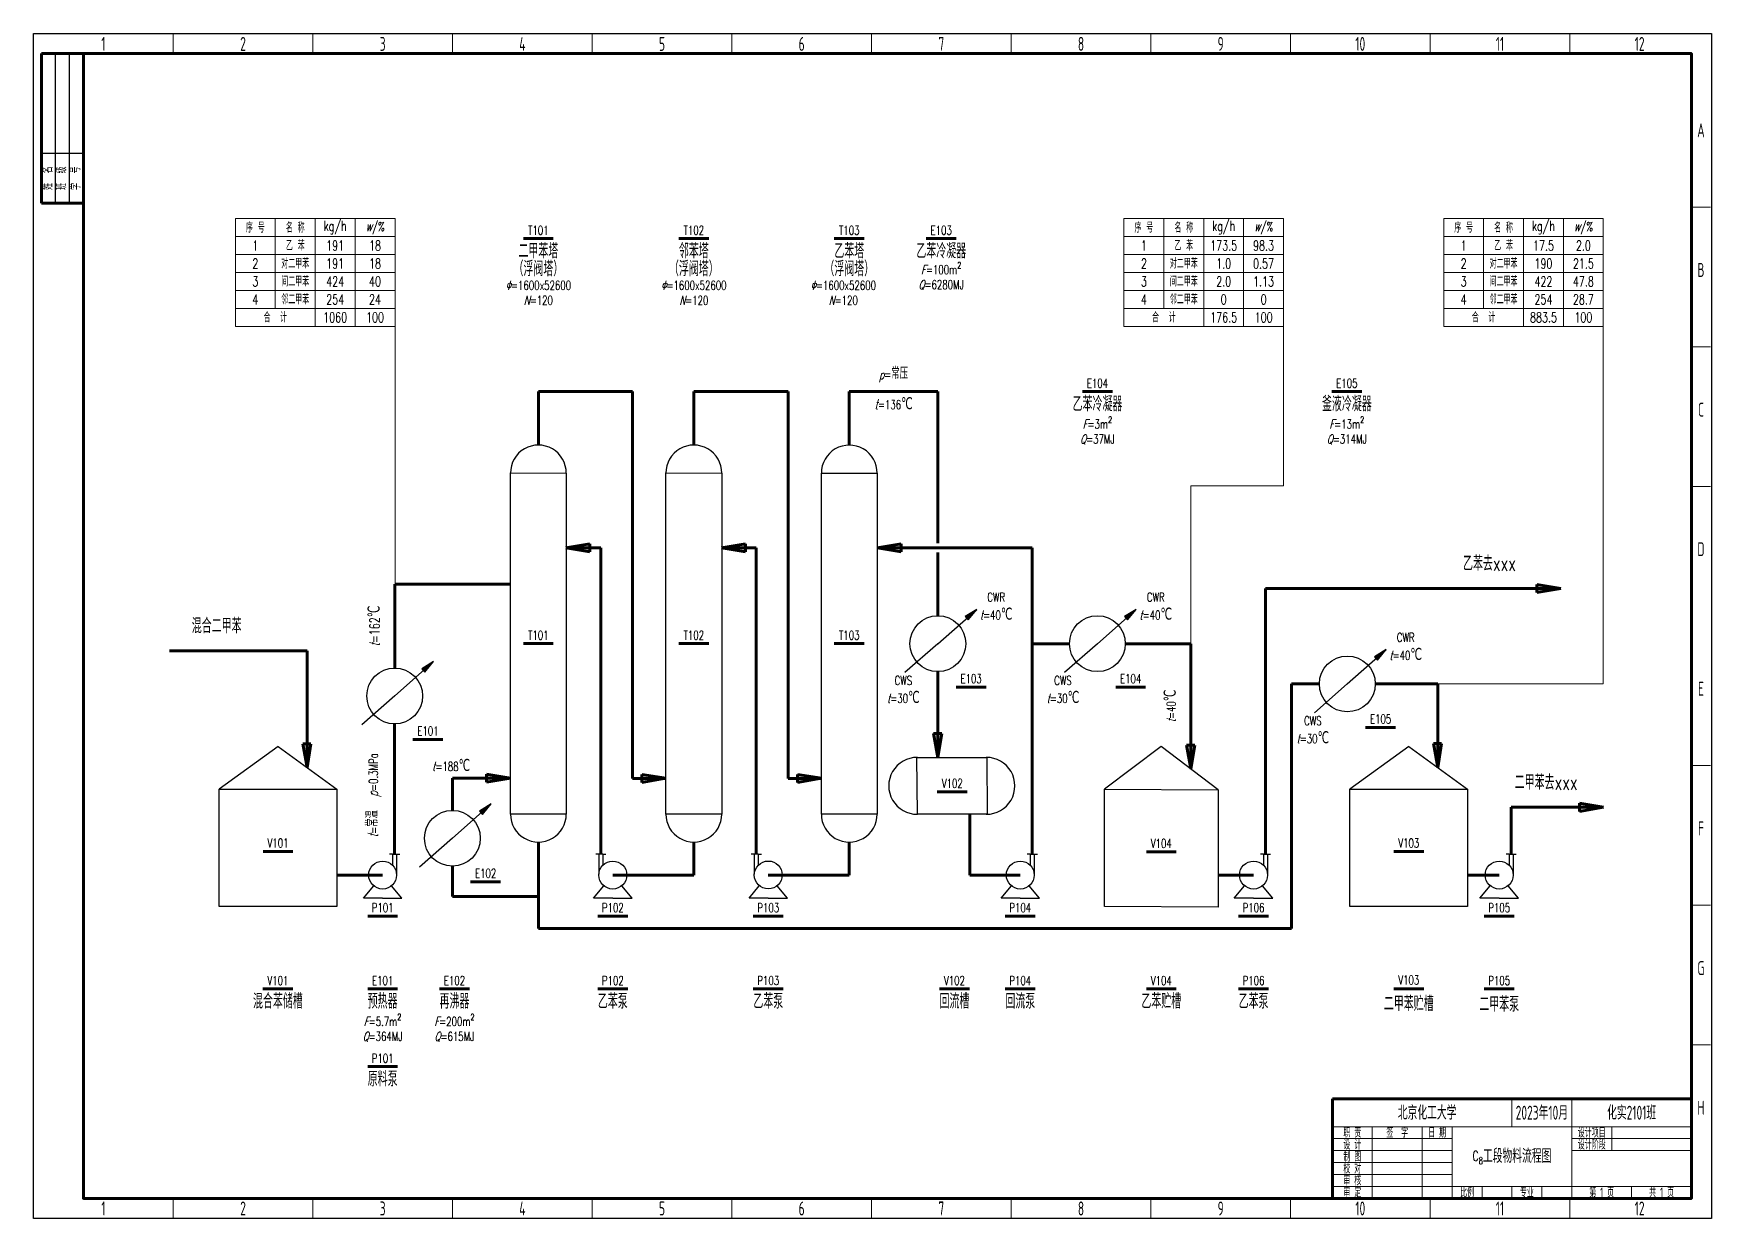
# Model space of a CAD drawing. Header units: millimetres. Extents: x 1413 to 5357, y 1751 to 3278.
# Drawn here: x 1413 to 2254, y 1793 to 2387 of the extents above; entities that cross this region are included whole.
import ezdxf

# ---------------------------------------------------------------- set-up
doc = ezdxf.new("R2010")
doc.units = ezdxf.units.MM
for name, color, linetype, lineweight in [('2-设备', 5, 'Continuous', 25), ('3-主物料线-粗实线', 3, 'Continuous', 60), ('4-位号线-粗实线', 7, 'Continuous', 60), ('5-图框表格', 7, 'Continuous', 15), ('6-文本', 7, 'Continuous', 15)]:
    doc.layers.add(name, color=color, linetype=linetype, lineweight=lineweight)
doc.styles.add('国标汉字', font='gbenor.shx', dxfattribs={"width": 0.7, "height": 5, "bigfont": 'gbcbig.shx'})
doc.styles.add('腈打烯算3号字', font='romans.shx', dxfattribs={"width": 0.7, "height": 3, "bigfont": 'gbcbig.shx'})
doc.styles.add('腈打烯算5号字', font='romans.shx', dxfattribs={"width": 0.7, "height": 5, "bigfont": 'gbcbig.shx'})
doc.styles.add('腈打烯算7号字', font='romans.shx', dxfattribs={"width": 0.7, "height": 7, "bigfont": 'gbcbig.shx'})

msp = doc.modelspace()

# ---------------------------------------------------------------- hatches: boundary and pattern name
at = {"layer": '2-设备'}
h = msp.add_hatch(color=0, dxfattribs=at)
h.dxf.hatch_style = 1
h.paths.add_polyline_path([(1885.35, 2097.86), (1879.48, 2094.27), (1881, 2092.55)])
h = msp.add_hatch(color=0, dxfattribs=at)
h.dxf.hatch_style = 1
h.paths.add_polyline_path([(1965.33, 2097.86), (1959.45, 2094.27), (1960.97, 2092.55)])
h = msp.add_hatch(color=0, dxfattribs=at)
h.dxf.hatch_style = 1
h.paths.add_polyline_path([(2090.59, 2077.67), (2084.72, 2074.08), (2086.24, 2072.36)])
h = msp.add_hatch(color=0, dxfattribs=at)
h.dxf.hatch_style = 1
h.paths.add_polyline_path([(1613.12, 2071.64), (1607.24, 2068.05), (1608.76, 2066.33)])
h = msp.add_hatch(color=0, dxfattribs=at)
h.dxf.hatch_style = 1
h.paths.add_polyline_path([(1642.02, 2000.31), (1636.15, 1996.72), (1637.67, 1995)])
at = {"layer": '3-主物料线-粗实线', "lineweight": 60}
h = msp.add_hatch(color=0, dxfattribs=at)
h.dxf.hatch_style = 1
h.paths.add_polyline_path([(1679.46, 2128.73), (1691.45, 2126.62), (1691.45, 2130.68)])
h = msp.add_hatch(color=0, dxfattribs=at)
h.dxf.hatch_style = 1
h.paths.add_polyline_path([(1757.49, 2128.76), (1769.48, 2126.64), (1769.48, 2130.7)])
h = msp.add_hatch(color=0, dxfattribs=at)
h.dxf.hatch_style = 1
h.paths.add_polyline_path([(1835.41, 2128.73), (1847.4, 2126.62), (1847.4, 2130.68)])
h = msp.add_hatch(color=0, dxfattribs=at)
h.dxf.hatch_style = 1
h.paths.add_polyline_path([(2166.07, 2110.29), (2166.07, 2106.23), (2178.06, 2108.34)])
h = msp.add_hatch(color=0, dxfattribs=at)
h.dxf.hatch_style = 1
h.paths.add_polyline_path([(1867.8, 2035.61), (1863.74, 2035.61), (1865.85, 2023.62)])
h = msp.add_hatch(color=0, dxfattribs=at)
h.dxf.hatch_style = 1
h.paths.add_polyline_path([(1551.64, 2030.52), (1547.58, 2030.52), (1549.69, 2018.53)])
h = msp.add_hatch(color=0, dxfattribs=at)
h.dxf.hatch_style = 1
h.paths.add_polyline_path([(1994.59, 2029.83), (1990.53, 2029.83), (1992.64, 2017.84)])
h = msp.add_hatch(color=0, dxfattribs=at)
h.dxf.hatch_style = 1
h.paths.add_polyline_path([(2118.37, 2030.54), (2114.31, 2030.54), (2116.43, 2018.55)])
h = msp.add_hatch(color=0, dxfattribs=at)
h.dxf.hatch_style = 1
h.paths.add_polyline_path([(1639.63, 2015.25), (1639.63, 2011.19), (1651.62, 2013.3)])
h = msp.add_hatch(color=0, dxfattribs=at)
h.dxf.hatch_style = 1
h.paths.add_polyline_path([(1717.55, 2015.11), (1717.55, 2011.05), (1729.54, 2013.17)])
h = msp.add_hatch(color=0, dxfattribs=at)
h.dxf.hatch_style = 1
h.paths.add_polyline_path([(1795.47, 2015.11), (1795.47, 2011.05), (1807.46, 2013.17)])
h = msp.add_hatch(color=0, dxfattribs=at)
h.dxf.hatch_style = 1
h.paths.add_polyline_path([(2187.43, 2000.63), (2187.43, 1996.57), (2199.42, 1998.68)])

# ---------------------------------------------------------------- linework, layer by layer
at = {"color": 7, "lineweight": 18}
for p, q in [((1412.6, 2386.52), (2253.6, 2386.52)), ((1412.6, 2386.52), (1412.6, 1792.52)), ((1482.6, 2386.52), (1482.6, 2376.52)), ((1552.6, 2386.52), (1552.6, 2376.52)), ((1622.6, 2386.52), (1622.6, 2376.52)), ((1692.6, 2386.52), (1692.6, 2376.52)), ((1762.6, 2386.52), (1762.6, 2376.52)), ((1832.6, 2376.52), (1832.6, 2386.52)), ((1902.6, 2386.52), (1902.6, 2376.52)), ((1972.6, 2386.52), (1972.6, 2376.52)), ((2042.6, 2386.52), (2042.6, 2376.52)), ((2112.6, 2386.52), (2112.6, 2376.52)), ((2182.6, 2386.52), (2182.6, 2376.52)), ((2253.6, 2386.52), (2253.6, 1792.52)), ((2243.58, 2299.52), (2253.1, 2299.52)), ((2243.58, 2229.52), (2253.1, 2229.52)), ((2243.58, 2159.52), (2253.1, 2159.52)), ((2243.58, 2019.52), (2253.1, 2019.52)), ((2243.58, 1949.52), (2253.1, 1949.52)), ((2243.58, 1879.52), (2253.1, 1879.52)), ((2153.6, 1838.52), (2153.6, 1852.52)), ((2183.6, 1838.52), (2183.6, 1852.52)), ((2183.6, 1838.52), (2183.6, 1852.52)), ((2063.6, 1838.52), (2243.6, 1838.52)), ((2083.6, 1838.52), (2083.6, 1802.52)), ((2108.6, 1838.52), (2108.6, 1802.52)), ((2123.6, 1802.52), (2123.6, 1838.52)), ((2123.6, 1802.52), (2123.6, 1838.52)), ((2183.6, 1838.52), (2183.6, 1802.52)), ((2203.6, 1838.52), (2203.6, 1826.52)), ((2203.6, 1838.52), (2203.6, 1826.52)), ((2063.6, 1832.52), (2123.6, 1832.52)), ((2063.6, 1826.52), (2123.6, 1826.52)), ((2183.6, 1832.52), (2243.6, 1832.52)), ((2183.6, 1826.52), (2243.6, 1826.52)), ((2063.6, 1820.52), (2123.6, 1820.52)), ((2063.6, 1814.52), (2123.6, 1814.52)), ((2063.6, 1808.52), (2243.6, 1808.52)), ((2138.6, 1802.52), (2138.6, 1808.52)), ((2138.6, 1802.52), (2138.6, 1808.52)), ((2153.6, 1802.52), (2153.6, 1808.52)), ((2153.6, 1802.52), (2153.6, 1808.52)), ((2168.6, 1802.52), (2168.6, 1808.52)), ((2168.6, 1802.52), (2168.6, 1808.52)), ((2213.6, 1802.52), (2213.6, 1808.52)), ((2213.6, 1802.52), (2213.6, 1808.52)), ((1482.6, 1802.52), (1482.6, 1792.52)), ((1552.6, 1802.52), (1552.6, 1792.52)), ((1622.6, 1802.52), (1622.6, 1792.52)), ((1692.6, 1802.52), (1692.6, 1792.52)), ((1762.6, 1802.52), (1762.6, 1792.52)), ((1832.6, 1802.52), (1832.6, 1792.52)), ((1832.6, 1802.52), (1832.6, 1792.52)), ((1902.6, 1802.52), (1902.6, 1792.52)), ((1972.6, 1802.52), (1972.6, 1792.52)), ((2042.6, 1802.52), (2042.6, 1792.52)), ((2112.6, 1802.52), (2112.6, 1792.52)), ((2182.6, 1802.52), (2182.6, 1792.52)), ((1482.6, 1792.52), (1412.6, 1792.52)), ((1552.6, 1792.52), (1482.6, 1792.52)), ((1622.6, 1792.52), (1552.6, 1792.52)), ((1692.6, 1792.52), (1622.6, 1792.52)), ((1762.6, 1792.52), (1692.6, 1792.52)), ((1832.6, 1792.52), (1762.6, 1792.52)), ((1902.6, 1792.52), (1832.6, 1792.52)), ((2253.6, 1792.52), (1902.6, 1792.52))]:
    msp.add_line(p, q, dxfattribs=at)
at = {"lineweight": 60}
for p, q in [((1437.6, 2376.52), (1416.6, 2376.52)), ((1416.6, 2376.52), (1416.6, 2301.52)), ((1416.6, 2301.52), (1437.6, 2301.52))]:
    msp.add_line(p, q, dxfattribs=at)
at = {"lineweight": -3}
for p, q in [((1423.6, 2301.52), (1423.6, 2376.52)), ((1430.6, 2301.52), (1430.6, 2376.52)), ((1416.6, 2326.52), (1437.6, 2326.52))]:
    msp.add_line(p, q, dxfattribs=at)
at = {"color": 7, "lineweight": 70}
for p, q in [((2243.6, 1852.52), (2063.6, 1852.52)), ((2063.6, 1852.52), (2063.6, 1802.52)), ((2243.6, 1852.52), (2243.6, 1802.52)), ((2063.6, 1802.52), (2243.6, 1802.52))]:
    msp.add_line(p, q, dxfattribs=at)
msp.add_lwpolyline([(1412.6, 2386.52), (2253.6, 2386.52), (2253.6, 1792.52), (1412.6, 1792.52)], close=True)
msp.add_lwpolyline([(1412.6, 2386.52), (2253.6, 2386.52), (2253.6, 1792.52), (1412.6, 1792.52)], close=True)
at = {"color": 7, "lineweight": 18}
msp.add_lwpolyline([(1412.6, 2386.52), (2253.6, 2386.52), (2253.6, 1792.52), (1412.6, 1792.52)], close=True, dxfattribs=at)
at = {"color": 7, "lineweight": 60}
msp.add_lwpolyline([(1437.6, 2376.52), (2243.6, 2376.52), (2243.6, 1802.52), (1437.6, 1802.52)], close=True, dxfattribs=at)
at = {"layer": '2-设备', "color": 0, "lineweight": 25}
for p, q in [((1865.85, 2080.66), (1885.35, 2097.86)), ((1945.82, 2080.66), (1965.33, 2097.86)), ((1865.85, 2080.66), (1849.38, 2066.14)), ((1945.82, 2080.66), (1929.35, 2066.14)), ((2071.09, 2060.47), (2090.59, 2077.67)), ((1593.61, 2054.44), (1613.12, 2071.64)), ((2071.09, 2060.47), (2054.62, 2045.95)), ((1593.61, 2054.44), (1577.14, 2039.92)), ((1535.12, 2029.07), (1505.68, 2007.78)), ((1535.12, 2029.07), (1564.56, 2007.78)), ((1977.85, 2029.07), (1949.31, 2007.78)), ((2006.39, 2007.41), (1977.85, 2029.07)), ((2101.88, 2029.07), (2072.43, 2007.78)), ((2101.88, 2029.07), (2131.32, 2007.78)), ((1622.52, 1983.11), (1642.02, 2000.31)), ((1622.52, 1983.11), (1606.05, 1968.59)), ((1592.58, 1975.06), (1591.02, 1975.06)), ((1592.58, 1975.06), (1592.56, 1969.58)), ((1592.58, 1975.06), (1594.58, 1975.06)), ((1594.58, 1975.06), (1594.56, 1965.06)), ((1594.58, 1975.06), (1596.13, 1975.06)), ((1695.92, 1975.06), (1694.37, 1975.06)), ((1697.92, 1975.06), (1695.92, 1975.06)), ((1695.92, 1975.06), (1695.94, 1965.06)), ((1697.92, 1975.06), (1697.94, 1969.58)), ((1697.92, 1975.06), (1699.48, 1975.06)), ((1773.84, 1975.09), (1772.29, 1975.09)), ((1775.84, 1975.09), (1773.84, 1975.09)), ((1773.84, 1975.09), (1773.86, 1965.08)), ((1775.84, 1975.09), (1775.86, 1969.6)), ((1775.84, 1975.09), (1777.4, 1975.09)), ((1912.18, 1975.06), (1910.62, 1975.06)), ((1912.18, 1975.06), (1912.16, 1969.58)), ((1912.18, 1975.06), (1914.18, 1975.06)), ((1914.18, 1975.06), (1914.16, 1965.06)), ((1914.18, 1975.06), (1915.73, 1975.06)), ((2029.09, 1975.06), (2027.54, 1975.06)), ((2029.09, 1975.06), (2029.07, 1969.58)), ((2029.09, 1975.06), (2031.09, 1975.06)), ((2031.09, 1975.06), (2031.07, 1965.06)), ((2031.09, 1975.06), (2032.65, 1975.06)), ((2152.22, 1975.06), (2150.66, 1975.06)), ((2152.22, 1975.06), (2152.2, 1969.58)), ((2152.22, 1975.06), (2154.22, 1975.06)), ((2154.22, 1975.06), (2154.2, 1965.06)), ((2154.22, 1975.06), (2155.77, 1975.06)), ((1577.93, 1953.1), (1583.09, 1959.3)), ((1587.57, 1953.1), (1577.93, 1953.1)), ((1587.57, 1953.1), (1597.21, 1953.1)), ((1597.21, 1953.1), (1592.05, 1959.3)), ((1693.29, 1953.1), (1698.45, 1959.3)), ((1702.93, 1953.1), (1693.29, 1953.1)), ((1702.93, 1953.1), (1712.57, 1953.1)), ((1712.57, 1953.1), (1707.41, 1959.3)), ((1771.21, 1953.13), (1776.37, 1959.32)), ((1780.85, 1953.13), (1771.21, 1953.13)), ((1780.85, 1953.13), (1790.5, 1953.13)), ((1790.5, 1953.13), (1785.33, 1959.32)), ((1897.53, 1953.1), (1902.69, 1959.3)), ((1907.17, 1953.1), (1897.53, 1953.1)), ((1907.17, 1953.1), (1916.81, 1953.1)), ((1916.81, 1953.1), (1911.65, 1959.3)), ((2014.44, 1953.1), (2019.6, 1959.3)), ((2024.08, 1953.1), (2014.44, 1953.1)), ((2024.08, 1953.1), (2033.72, 1953.1)), ((2033.72, 1953.1), (2028.56, 1959.3)), ((2137.56, 1953.1), (2142.72, 1959.3)), ((2147.21, 1953.1), (2137.56, 1953.1)), ((2147.21, 1953.1), (2156.85, 1953.1)), ((2156.85, 1953.1), (2151.69, 1959.3))]:
    msp.add_line(p, q, dxfattribs=at)
at = {"layer": '2-设备', "color": 0}
for p, q in [((1885.35, 2097.86), (1879.48, 2094.27)), ((1879.48, 2094.27), (1881, 2092.55)), ((1881, 2092.55), (1885.35, 2097.86)), ((1965.33, 2097.86), (1959.45, 2094.27)), ((1959.45, 2094.27), (1960.97, 2092.55)), ((1960.97, 2092.55), (1965.33, 2097.86)), ((2090.59, 2077.67), (2084.72, 2074.08)), ((2086.24, 2072.36), (2090.59, 2077.67)), ((1613.12, 2071.64), (1607.24, 2068.05)), ((1608.76, 2066.33), (1613.12, 2071.64)), ((2084.72, 2074.08), (2086.24, 2072.36)), ((1607.24, 2068.05), (1608.76, 2066.33)), ((1865.85, 2023.62), (1863.74, 2035.61)), ((1642.02, 2000.31), (1636.15, 1996.72)), ((1636.15, 1996.72), (1637.67, 1995)), ((1637.67, 1995), (1642.02, 2000.31))]:
    msp.add_line(p, q, dxfattribs=at)
at = {"layer": '2-设备', "color": 0, "lineweight": 25}
for points in [[(1651.63, 2166.24), (1679.6, 2166.19), (1679.6, 1995.18), (1651.63, 1995.23)], [(1729.55, 2166.24), (1757.52, 2166.19), (1757.52, 1995.18), (1729.55, 1995.23)], [(1807.47, 2166.22), (1835.44, 2166.17), (1835.44, 1995.15), (1807.47, 1995.2)], [(1855.36, 2023.62), (1890.33, 2023.62), (1890.56, 1995.15), (1855.6, 1995.15)], [(1505.68, 2007.78), (1564.56, 2007.78), (1564.56, 1948.9), (1505.68, 1948.9)], [(1949.31, 2007.78), (2006.39, 2007.41), (2006.39, 1948.52), (1949.31, 1948.9)], [(2072.43, 2007.78), (2131.32, 2007.78), (2131.32, 1948.9), (2072.43, 1948.9)]]:
    msp.add_lwpolyline(points, close=True, dxfattribs=at)
for centre, radius in [((1865.85, 2080.66), 14), ((1945.82, 2080.66), 14), ((2071.09, 2060.47), 14), ((1593.61, 2054.44), 14), ((1622.52, 1983.11), 14), ((1587.57, 1964.67), 7), ((1702.93, 1964.67), 7), ((1780.85, 1964.7), 7), ((1907.17, 1964.67), 7), ((2024.08, 1964.67), 7), ((2147.21, 1964.67), 7)]:
    msp.add_circle(centre, radius, dxfattribs=at)
for centre, radius, start, end in [((1665.62, 2166.22), 13.99, 359.89759, 180.10241), ((1743.54, 2166.22), 13.99, 359.89759, 180.10241), ((1821.46, 2166.19), 13.99, 359.89759, 180.10241), ((1855.48, 2009.39), 14.24, 89.53171, 270.46829), ((1890.21, 2009.39), 14.24, 269.53171, 90.46829), ((1665.62, 1995.2), 13.99, 179.89759, 0.10241), ((1743.54, 1995.2), 13.99, 179.89759, 0.10241), ((1821.46, 1995.18), 13.99, 179.89759, 0.10241)]:
    msp.add_arc(centre, radius, start, end, dxfattribs=at)
for points in [[(1879.52, 2094.22), (1885.35, 2097.86), (1881.02, 2092.53)], [(1959.5, 2094.22), (1965.33, 2097.86), (1960.99, 2092.53)], [(2084.76, 2074.03), (2090.59, 2077.67), (2086.26, 2072.34)], [(1607.29, 2068), (1613.12, 2071.64), (1608.78, 2066.31)]]:
    msp.add_solid(points, dxfattribs=at)
at = {"layer": '3-主物料线-粗实线', "color": 0, "lineweight": 60}
for p, q in [((1665.62, 2180.2), (1665.62, 2207.03)), ((1665.62, 2207.03), (1712.84, 2207.03)), ((1712.84, 2207.03), (1712.84, 2013.11)), ((1743.54, 2180.2), (1743.54, 2207.03)), ((1743.54, 2207.03), (1790.76, 2207.03)), ((1790.76, 2207.03), (1790.76, 2013.11)), ((1821.46, 2180.18), (1821.46, 2207.03)), ((1821.46, 2207.03), (1865.85, 2207.03)), ((1865.85, 2207.03), (1865.85, 2131)), ((1691.45, 2130.68), (1679.46, 2128.73)), ((1679.46, 2128.73), (1691.45, 2126.62)), ((1679.6, 2128.7), (1696.92, 2128.7)), ((1691.45, 2126.62), (1691.45, 2130.68)), ((1696.92, 2128.7), (1696.92, 1975.06)), ((1769.48, 2130.7), (1757.49, 2128.76)), ((1757.49, 2128.76), (1769.48, 2126.64)), ((1757.52, 2128.7), (1774.84, 2128.7)), ((1769.48, 2126.64), (1769.48, 2130.7)), ((1774.84, 2128.7), (1774.84, 1975.06)), ((1847.4, 2130.68), (1835.41, 2128.73)), ((1835.41, 2128.73), (1847.4, 2126.62)), ((1913.18, 2128.7), (1835.44, 2128.7)), ((1847.4, 2126.62), (1847.4, 2130.68)), ((1913.18, 1975.06), (1913.18, 2128.7)), ((1865.85, 2126.4), (1865.85, 2094.66)), ((1593.61, 2068.44), (1593.61, 2110.54)), ((1593.61, 2110.54), (1651.63, 2110.54)), ((2030.09, 1975.06), (2030.09, 2108.34)), ((2030.09, 2108.34), (2178.06, 2108.34)), ((2166.07, 2106.23), (2166.07, 2110.29)), ((2166.07, 2110.29), (2178.06, 2108.34)), ((2178.06, 2108.34), (2166.07, 2106.23)), ((1931.82, 2080.66), (1913.18, 2080.66)), ((1959.82, 2080.66), (1992.64, 2080.66)), ((1992.64, 2080.66), (1992.64, 2017.84)), ((1480.69, 2077.07), (1549.69, 2077.07)), ((1549.69, 2077.07), (1549.69, 2018.53)), ((1865.85, 2066.66), (1865.85, 2023.62)), ((2043.03, 1937.95), (2043.03, 2060.47)), ((2043.03, 2060.47), (2057.09, 2060.47)), ((2085.09, 2060.47), (2116.43, 2060.47)), ((2116.43, 2060.47), (2116.43, 2018.55)), ((1593.58, 1975.06), (1593.58, 2040.44)), ((1863.74, 2035.61), (1867.8, 2035.61)), ((1863.74, 2035.59), (1865.85, 2023.62)), ((1867.8, 2035.61), (1865.85, 2023.62)), ((1547.58, 2030.52), (1551.64, 2030.52)), ((1549.69, 2018.53), (1547.58, 2030.52)), ((1551.64, 2030.52), (1549.69, 2018.53)), ((1990.53, 2029.83), (1994.59, 2029.83)), ((1992.64, 2017.84), (1990.53, 2029.83)), ((1994.59, 2029.83), (1992.64, 2017.84)), ((2114.31, 2030.54), (2118.37, 2030.54)), ((2116.43, 2018.55), (2114.31, 2030.54)), ((2118.37, 2030.54), (2116.43, 2018.55)), ((1651.63, 2013.25), (1622.52, 2013.25)), ((1622.52, 2013.25), (1622.52, 1997.11)), ((1639.63, 2011.19), (1639.63, 2015.25)), ((1639.63, 2015.25), (1651.62, 2013.3)), ((1651.62, 2013.3), (1639.63, 2011.19)), ((1712.84, 2013.11), (1729.55, 2013.11)), ((1717.55, 2011.05), (1717.55, 2015.11)), ((1717.55, 2015.11), (1729.54, 2013.17)), ((1729.54, 2013.17), (1717.55, 2011.05)), ((1790.76, 2013.11), (1807.47, 2013.11)), ((1795.47, 2011.05), (1795.47, 2015.11)), ((1795.47, 2015.11), (1807.46, 2013.17)), ((1807.46, 2013.17), (1795.47, 2011.05)), ((1881.86, 1995.15), (1881.86, 1964.67)), ((2153.22, 1975.06), (2153.22, 1998.63)), ((2153.22, 1998.63), (2199.43, 1998.63)), ((2187.43, 1996.57), (2187.43, 2000.63)), ((2187.43, 2000.63), (2199.42, 1998.68)), ((2199.42, 1998.68), (2187.43, 1996.57)), ((1665.62, 1981.22), (1665.62, 1937.95)), ((1743.54, 1981.22), (1743.54, 1964.67)), ((1821.46, 1981.22), (1821.46, 1964.67)), ((1622.52, 1969.11), (1622.52, 1953.94)), ((1587.57, 1964.67), (1564.56, 1964.67)), ((1743.54, 1964.67), (1702.93, 1964.67)), ((1821.46, 1964.67), (1780.85, 1964.67)), ((1881.86, 1964.67), (1907.17, 1964.67)), ((2024.08, 1964.67), (2006.39, 1964.67)), ((2147.21, 1964.67), (2131.32, 1964.67)), ((1622.52, 1953.94), (1666.43, 1953.94)), ((1665.62, 1937.95), (2043.03, 1937.95))]:
    msp.add_line(p, q, dxfattribs=at)
for points in [[(1691.6, 2130.7), (1679.6, 2128.7), (1691.6, 2126.7)], [(1769.48, 2130.7), (1757.48, 2128.7), (1769.48, 2126.7)], [(1847.4, 2130.68), (1835.4, 2128.68), (1847.4, 2126.68)], [(2166.06, 2110.34), (2178.06, 2108.34), (2166.06, 2106.34)], [(2166.07, 2110.29), (2178.07, 2108.29), (2166.07, 2106.29)], [(1863.8, 2035.61), (1865.85, 2023.62), (1867.8, 2035.63)], [(1547.64, 2030.52), (1549.69, 2018.53), (1551.64, 2030.54)], [(1990.59, 2029.83), (1992.64, 2017.84), (1994.59, 2029.85)], [(1639.63, 2015.25), (1651.63, 2013.25), (1639.63, 2011.25)], [(1717.55, 2015.11), (1729.55, 2013.11), (1717.55, 2011.11)], [(1795.47, 2015.11), (1807.47, 2013.11), (1795.47, 2011.11)], [(2187.43, 2000.63), (2199.43, 1998.63), (2187.43, 1996.63)]]:
    msp.add_solid(points, dxfattribs=at)
at = {"layer": '4-位号线-粗实线', "color": 7}
for p, q in [((1658.12, 2283.72), (1673.12, 2283.72)), ((1736.04, 2283.72), (1751.04, 2283.72)), ((1813.96, 2283.72), (1828.96, 2283.72)), ((1860.04, 2283.72), (1875.04, 2283.72)), ((1938.35, 2207.03), (1953.35, 2207.03)), ((2063.35, 2207.03), (2078.35, 2207.03)), ((1658.12, 2080.71), (1673.12, 2080.71)), ((1736.04, 2080.71), (1751.04, 2080.71)), ((1813.96, 2080.71), (1828.96, 2080.71)), ((1875.01, 2058.9), (1890.01, 2058.9)), ((1954.99, 2058.9), (1969.99, 2058.9)), ((2080.25, 2038.71), (2095.25, 2038.71)), ((1602.77, 2032.68), (1617.77, 2032.68)), ((1865.58, 2006.44), (1880.58, 2006.44)), ((1527.62, 1976.49), (1542.62, 1976.49)), ((2094.38, 1976.49), (2109.38, 1976.49)), ((1970.35, 1976.31), (1985.35, 1976.31)), ((1631.68, 1961.35), (1646.68, 1961.35)), ((1580.07, 1944.1), (1595.07, 1944.1)), ((1695.43, 1944.1), (1710.43, 1944.1)), ((1773.35, 1944.13), (1788.35, 1944.13)), ((1899.67, 1944.1), (1914.67, 1944.1)), ((2016.58, 1944.1), (2031.58, 1944.1)), ((2139.71, 1944.1), (2154.71, 1944.1)), ((1527.57, 1907.58), (1542.57, 1907.58)), ((1580.07, 1907.58), (1595.07, 1907.58)), ((1616.07, 1907.58), (1631.07, 1907.58)), ((1695.43, 1907.58), (1710.43, 1907.58)), ((1773.35, 1907.6), (1788.35, 1907.6)), ((1866.67, 1907.58), (1881.67, 1907.58)), ((1970.35, 1907.58), (1985.35, 1907.58)), ((2016.58, 1907.58), (2031.58, 1907.58)), ((2094.38, 1907.58), (2109.38, 1907.58)), ((2139.71, 1907.58), (2154.71, 1907.58)), ((1580.07, 1868.62), (1595.07, 1868.62))]:
    msp.add_line(p, q, dxfattribs=at)
at = {"layer": '4-位号线-粗实线', "color": 7, "lineweight": 60}
msp.add_line((1899.67, 1907.58), (1914.67, 1907.58), dxfattribs=at)
at = {"layer": '5-图框表格'}
for p, q in [((1513.77, 2293.73), (1533.77, 2293.73)), ((1513.77, 2293.73), (1513.77, 2239.73)), ((1533.77, 2248.73), (1533.77, 2293.73)), ((1533.77, 2293.73), (1553.77, 2293.73)), ((1553.77, 2248.73), (1553.77, 2293.73)), ((1553.77, 2293.73), (1573.77, 2293.73)), ((1573.77, 2239.73), (1573.77, 2293.73)), ((1573.77, 2293.73), (1593.77, 2293.73)), ((1593.77, 2293.73), (1593.77, 2239.73)), ((1593.77, 2248.73), (1593.77, 2293.73)), ((1959.12, 2293.73), (1979.12, 2293.73)), ((1959.12, 2293.73), (1959.12, 2239.73)), ((1979.12, 2248.73), (1979.12, 2293.73)), ((1979.12, 2293.73), (1999.12, 2293.73)), ((1999.12, 2248.73), (1999.12, 2293.73)), ((1999.12, 2293.73), (2019.12, 2293.73)), ((2019.12, 2239.73), (2019.12, 2293.73)), ((2019.12, 2293.73), (2039.12, 2293.73)), ((2039.12, 2293.73), (2039.12, 2239.73)), ((2039.12, 2248.73), (2039.12, 2293.73)), ((2039.12, 2239.73), (2039.12, 2293.73)), ((2119.4, 2293.73), (2139.4, 2293.73)), ((2119.4, 2293.73), (2119.4, 2239.73)), ((2139.4, 2248.73), (2139.4, 2293.73)), ((2139.4, 2293.73), (2159.4, 2293.73)), ((2159.4, 2248.73), (2159.4, 2293.73)), ((2159.4, 2293.73), (2179.4, 2293.73)), ((2179.4, 2239.73), (2179.4, 2293.73)), ((2179.4, 2293.73), (2199.4, 2293.73)), ((2199.4, 2293.73), (2199.4, 2239.73)), ((2199.4, 2293.73), (2199.4, 2239.73)), ((2199.4, 2248.73), (2199.4, 2293.73)), ((1513.77, 2284.73), (1533.77, 2284.73)), ((1533.77, 2284.73), (1553.77, 2284.73)), ((1553.77, 2284.73), (1573.77, 2284.73)), ((1573.77, 2284.73), (1593.77, 2284.73)), ((1959.12, 2284.73), (1979.12, 2284.73)), ((1979.12, 2284.73), (1999.12, 2284.73)), ((1999.12, 2284.73), (2019.12, 2284.73)), ((2019.12, 2284.73), (2039.12, 2284.73)), ((2119.4, 2284.73), (2139.4, 2284.73)), ((2139.4, 2284.73), (2159.4, 2284.73)), ((2159.4, 2284.73), (2179.4, 2284.73)), ((2179.4, 2284.73), (2199.4, 2284.73)), ((1513.77, 2275.73), (1533.77, 2275.73)), ((1533.77, 2275.73), (1553.77, 2275.73)), ((1553.77, 2275.73), (1573.77, 2275.73)), ((1573.77, 2275.73), (1593.77, 2275.73)), ((1959.12, 2275.73), (1979.12, 2275.73)), ((1979.12, 2275.73), (1999.12, 2275.73)), ((1999.12, 2275.73), (2019.12, 2275.73)), ((2019.12, 2275.73), (2039.12, 2275.73)), ((2119.4, 2275.73), (2139.4, 2275.73)), ((2139.4, 2275.73), (2159.4, 2275.73)), ((2159.4, 2275.73), (2179.4, 2275.73)), ((2179.4, 2275.73), (2199.4, 2275.73)), ((1513.77, 2266.73), (1533.77, 2266.73)), ((1533.77, 2266.73), (1553.77, 2266.73)), ((1553.77, 2266.73), (1573.77, 2266.73)), ((1573.77, 2266.73), (1593.77, 2266.73)), ((1959.12, 2266.73), (1979.12, 2266.73)), ((1979.12, 2266.73), (1999.12, 2266.73)), ((1999.12, 2266.73), (2019.12, 2266.73)), ((2019.12, 2266.73), (2039.12, 2266.73)), ((2119.4, 2266.73), (2139.4, 2266.73)), ((2139.4, 2266.73), (2159.4, 2266.73)), ((2159.4, 2266.73), (2179.4, 2266.73)), ((2179.4, 2266.73), (2199.4, 2266.73)), ((1513.77, 2257.73), (1533.77, 2257.73)), ((1533.77, 2257.73), (1553.77, 2257.73)), ((1553.77, 2257.73), (1573.77, 2257.73)), ((1573.77, 2257.73), (1593.77, 2257.73)), ((1959.12, 2257.73), (1979.12, 2257.73)), ((1979.12, 2257.73), (1999.12, 2257.73)), ((1999.12, 2257.73), (2019.12, 2257.73)), ((2019.12, 2257.73), (2039.12, 2257.73)), ((2119.4, 2257.73), (2139.4, 2257.73)), ((2139.4, 2257.73), (2159.4, 2257.73)), ((2159.4, 2257.73), (2179.4, 2257.73)), ((2179.4, 2257.73), (2199.4, 2257.73)), ((1513.77, 2248.73), (1593.77, 2248.73)), ((1553.77, 2248.73), (1553.77, 2239.73)), ((1593.77, 2248.73), (1593.77, 2239.73)), ((1959.12, 2248.73), (2039.12, 2248.73)), ((1999.12, 2248.73), (1999.12, 2239.73)), ((2039.12, 2248.73), (2039.12, 2239.73)), ((2119.4, 2248.73), (2199.4, 2248.73)), ((2159.4, 2248.73), (2159.4, 2239.73)), ((2199.4, 2248.73), (2199.4, 2239.73)), ((1513.77, 2239.73), (1593.77, 2239.73)), ((1959.12, 2239.73), (2039.12, 2239.73)), ((2119.4, 2239.73), (2199.4, 2239.73))]:
    msp.add_line(p, q, dxfattribs=at)
at = {"layer": '5-图框表格', "color": 7}
for p, q in [((1593.77, 2239.73), (1593.77, 2110.54)), ((2039.12, 2239.73), (2039.12, 2159.73)), ((2199.4, 2060.47), (2199.4, 2239.73)), ((2039.12, 2159.73), (1992.64, 2159.73)), ((1992.64, 2159.73), (1992.64, 2080.66)), ((2116.43, 2060.47), (2199.4, 2060.47))]:
    msp.add_line(p, q, dxfattribs=at)

# ---------------------------------------------------------------- texts
at = {"color": 7, "lineweight": 18, "attachment_point": 5, "style": '国标汉字'}
for s, width, heights, insert, char_height in [('1', 70, [0], (1447.6, 2381.33), 7), ('2', 70, [0], (1517.6, 2381.33), 7), ('3', 70, [0], (1587.6, 2381.33), 7), ('4', 70, [0], (1657.6, 2381.33), 7), ('5', 70, [0], (1727.6, 2381.33), 7), ('6', 70, [0], (1797.6, 2381.33), 7), ('7', 70, [0], (1867.6, 2381.33), 7), ('8', 70, [0], (1937.6, 2381.33), 7), ('9', 70, [0], (2007.6, 2381.33), 7), ('10', 70, [0], (2077.6, 2381.33), 7), ('11', 70, [0], (2147.6, 2381.33), 7), ('12', 70, [0], (2217.6, 2381.33), 7), ('A', 25, [3.5], (2248.34, 2338.02), 7), ('B', 25, [3.5], (2248.34, 2268.02), 7), ('C', 25, [3.5], (2248.34, 2198.02), 7), ('D', 25, [3.5], (2248.34, 2128.03), 7), ('E', 25, [3.5], (2248.34, 2058.02), 7), ('F', 25, [3.5], (2248.34, 1988.02), 7), ('G', 25, [3.5], (2248.34, 1918.02), 7), ('H', 25, [3.5], (2248.34, 1848.02), 7), ('职 责', 20, [0], (2073.6, 1835.52), 5), ('设计项目', 20, [0], (2193.6, 1835.52), 5), ('制 图', 20, [0], (2073.6, 1823.52), 5), ('设 计', 20, [0], (2073.6, 1829.52), 5), ('设计阶段', 20, [0], (2193.6, 1829.52), 5), ('校 对', 20, [0], (2073.6, 1817.52), 5), ('审 核', 20, [0], (2073.6, 1811.52), 5), ('审 定', 20, [0], (2073.6, 1805.52), 5), ('比例', 15, [0], (2131.1, 1805.52), 5), ('专业', 15, [0], (2161.1, 1805.52), 5), ('1', 70, [0], (1447.6, 1797.52), 7), ('2', 70, [0], (1517.6, 1797.52), 7), ('3', 70, [0], (1587.6, 1797.52), 7), ('4', 70, [0], (1657.6, 1797.52), 7), ('5', 70, [0], (1727.6, 1797.52), 7), ('6', 70, [0], (1797.6, 1797.52), 7), ('7', 70, [0], (1867.6, 1797.52), 7), ('8', 70, [0], (1937.6, 1797.52), 7), ('9', 70, [0], (2007.6, 1797.52), 7), ('10', 70, [0], (2077.6, 1797.52), 7), ('11', 70, [0], (2147.6, 1797.52), 7), ('12', 70, [0], (2217.6, 1797.52), 7)]:
    msp.add_mtext_dynamic_manual_height_columns(s, width=width, gutter_width=12.5, heights=heights, dxfattribs=dict(at, insert=insert, char_height=char_height))
at = {"color": 7, "lineweight": 18, "char_height": 5, "attachment_point": 5, "rotation": 90, "style": '腈打烯算3号字'}
for s, insert in [('\\pxqc,t3;姓  名', (1419.6, 2314.02)), ('\\pxqc,t3;班  级', (1426.6, 2314.02)), ('\\pxqc,t3;学  号', (1433.6, 2314.02))]:
    msp.add_mtext_dynamic_manual_height_columns(s, width=25, gutter_width=12.5, heights=[0], dxfattribs=dict(at, insert=insert))
at = {"color": 7, "lineweight": 15, "insert": (2116.1, 1835.52), "char_height": 5, "attachment_point": 5, "style": '国标汉字'}
msp.add_mtext_dynamic_manual_height_columns('日 期', width=15, gutter_width=12.5, heights=[0], dxfattribs=at)
at = {"layer": '6-文本', "attachment_point": 5}
for s, insert, char_height, width, style in [('序 号', (1523.77, 2289.23), 5, 30, '腈打烯算5号字'), ('名 称', (1543.77, 2289.23), 5, 30, '腈打烯算5号字'), ('kg/h', (1563.77, 2289.23), 5, 30, '腈打烯算5号字'), ('{\\H1.11111x;\\Q15;w}/%', (1583.77, 2289.23), 4.5, 30, '腈打烯算3号字'), ('序 号', (1969.12, 2289.23), 5, 30, '腈打烯算5号字'), ('名 称', (1989.12, 2289.23), 5, 30, '腈打烯算5号字'), ('kg/h', (2009.12, 2289.23), 5, 30, '腈打烯算3号字'), ('{\\H1.11111x;\\Q15;w}/%', (2029.12, 2289.23), 4.5, 30, '腈打烯算3号字'), ('序 号', (2129.4, 2289.23), 5, 30, '腈打烯算5号字'), ('名 称', (2149.4, 2289.23), 5, 30, '腈打烯算5号字'), ('kg/h', (2169.4, 2289.23), 5, 30, '腈打烯算3号字'), ('{\\H1.11111x;\\Q15;w}/%', (2189.4, 2289.23), 4.5, 30, '腈打烯算3号字'), ('1', (1523.77, 2280.23), 5, 30, '腈打烯算3号字'), ('乙 苯', (1543.77, 2280.23), 5, 30, '腈打烯算5号字'), ('191', (1563.77, 2280.23), 5, 30, '腈打烯算3号字'), ('18', (1583.77, 2280.23), 5, 30, '腈打烯算3号字'), ('1', (1969.12, 2280.23), 5, 30, '腈打烯算3号字'), ('乙 苯', (1989.12, 2280.23), 5, 30, '腈打烯算5号字'), ('173.5', (2009.12, 2280.23), 5, 30, '腈打烯算3号字'), ('98.3', (2029.12, 2280.23), 5, 30, '腈打烯算3号字'), ('1', (2129.4, 2280.23), 5, 30, '腈打烯算3号字'), ('乙 苯', (2149.4, 2280.23), 5, 30, '腈打烯算5号字'), ('17.5', (2169.4, 2280.23), 5, 30, '腈打烯算3号字'), ('2.0', (2189.4, 2280.23), 5, 30, '腈打烯算3号字'), ('2', (1523.77, 2271.23), 5, 30, '腈打烯算3号字'), ('对二甲苯', (1543.77, 2271.23), 5, 30, '腈打烯算5号字'), ('191', (1563.77, 2271.23), 5, 30, '腈打烯算3号字'), ('18', (1583.77, 2271.23), 5, 30, '腈打烯算3号字'), ('2', (1969.12, 2271.23), 5, 30, '腈打烯算3号字'), ('对二甲苯', (1989.12, 2271.23), 5, 30, '腈打烯算5号字'), ('1.0', (2009.12, 2271.23), 5, 30, '腈打烯算3号字'), ('0.57', (2029.12, 2271.23), 5, 30, '腈打烯算3号字'), ('2', (2129.4, 2271.23), 5, 30, '腈打烯算3号字'), ('对二甲苯', (2149.4, 2271.23), 5, 30, '腈打烯算5号字'), ('190', (2169.4, 2271.23), 5, 30, '腈打烯算3号字'), ('21.5', (2189.4, 2271.23), 5, 30, '腈打烯算3号字'), ('3', (1523.77, 2262.23), 5, 30, '腈打烯算3号字'), ('间二甲苯', (1543.77, 2262.23), 5, 30, '腈打烯算5号字'), ('424', (1563.77, 2262.23), 5, 30, '腈打烯算3号字'), ('40', (1583.77, 2262.23), 5, 30, '腈打烯算3号字'), ('3', (1969.12, 2262.23), 5, 30, '腈打烯算3号字'), ('间二甲苯', (1989.12, 2262.23), 5, 30, '腈打烯算5号字'), ('2.0', (2009.12, 2262.23), 5, 30, '腈打烯算3号字'), ('1.13', (2029.12, 2262.23), 5, 30, '腈打烯算3号字'), ('3', (2129.4, 2262.23), 5, 30, '腈打烯算3号字'), ('间二甲苯', (2149.4, 2262.23), 5, 30, '腈打烯算5号字'), ('422', (2169.4, 2262.23), 5, 30, '腈打烯算3号字'), ('47.8', (2189.4, 2262.23), 5, 30, '腈打烯算3号字'), ('4', (1523.77, 2253.23), 5, 30, '腈打烯算3号字'), ('邻二甲苯', (1543.77, 2253.23), 5, 30, '腈打烯算5号字'), ('254', (1563.77, 2253.23), 5, 30, '腈打烯算3号字'), ('24', (1583.77, 2253.23), 5, 30, '腈打烯算3号字'), ('4', (1969.12, 2253.23), 5, 30, '腈打烯算3号字'), ('邻二甲苯', (1989.12, 2253.23), 5, 30, '腈打烯算5号字'), ('0', (2009.12, 2253.23), 5, 30, '腈打烯算3号字'), ('0', (2029.12, 2253.23), 5, 30, '腈打烯算3号字'), ('4', (2129.4, 2253.23), 5, 30, '腈打烯算3号字'), ('邻二甲苯', (2149.4, 2253.23), 5, 30, '腈打烯算5号字'), ('254', (2169.4, 2253.23), 5, 30, '腈打烯算3号字'), ('28.7', (2189.4, 2253.23), 5, 30, '腈打烯算3号字'), ('合  计', (1533.77, 2244.23), 5, 60, '腈打烯算5号字'), ('1060', (1563.77, 2244.23), 5, 30, '腈打烯算3号字'), ('100', (1583.77, 2244.23), 5, 30, '腈打烯算3号字'), ('合  计', (1979.12, 2244.23), 5, 60, '腈打烯算5号字'), ('176.5', (2009.12, 2244.23), 5, 30, '腈打烯算3号字'), ('100', (2029.12, 2244.23), 5, 30, '腈打烯算3号字'), ('合  计', (2139.4, 2244.23), 5, 60, '腈打烯算5号字'), ('883.5', (2169.4, 2244.23), 5, 30, '腈打烯算3号字'), ('100', (2189.4, 2244.23), 5, 30, '腈打烯算3号字')]:
    msp.add_mtext(s, dxfattribs=dict(at, insert=insert, char_height=char_height, width=width, style=style))
at = {"layer": '6-文本', "color": 7}
for s, insert, char_height, width, attachment_point, style in [('T101', (1665.62, 2285.67), 4.5, 21, 8, '腈打烯算3号字'), ('T102', (1743.54, 2285.67), 4.5, 21, 8, '腈打烯算3号字'), ('T103', (1821.46, 2285.67), 4.5, 21, 8, '腈打烯算3号字'), ('E103', (1867.54, 2285.67), 4.5, 21, 8, '腈打烯算3号字'), ('二甲苯塔', (1665.62, 2277.57), 7.5, 48, 5, '腈打烯算5号字'), ('邻苯塔', (1743.54, 2277.57), 7.5, 48, 5, '腈打烯算5号字'), ('乙苯塔', (1821.46, 2277.57), 7.5, 48, 5, '腈打烯算5号字'), ('乙苯冷凝器', (1867.54, 2277.57), 7.5, 48, 5, '腈打烯算5号字'), ('（浮阀塔）', (1665.62, 2268.57), 7.5, 48, 5, '腈打烯算5号字'), ('（浮阀塔）', (1743.54, 2268.57), 7.5, 48, 5, '腈打烯算5号字'), ('（浮阀塔）', (1821.46, 2268.57), 7.5, 48, 5, '腈打烯算5号字'), ('\\A1;\\pxqc;{\\Q15;F}=100m{\\H0.7x;\\S2^ ;}\\P{\\Q15;Q}=6280MJ', (1843.54, 2271.94), 4.5, 48, 1, '腈打烯算3号字'), ('\\A1;\\pxqc;{\\Q15;Φ}=1600x52600\\P{\\Q15;N}=120', (1665.62, 2256.52), 4.5, 69.8234, 5, '腈打烯算3号字'), ('\\A1;\\pxqc;{\\Q15;Φ}=1600x52600\\P{\\Q15;N}=120', (1743.54, 2256.52), 4.5, 69.8234, 5, '腈打烯算3号字'), ('\\A1;\\pxqc;{\\Q15;Φ}=1600x52600\\P{\\Q15;N}=120', (1818.45, 2256.52), 4.5, 69.8234, 5, '腈打烯算3号字'), ('E104', (1945.85, 2208.98), 4.5, 21, 8, '腈打烯算3号字'), ('E105', (2070.85, 2208.98), 4.5, 21, 8, '腈打烯算3号字'), ('乙苯冷凝器', (1945.85, 2200.89), 7.5, 48, 5, '腈打烯算5号字'), ('釜液冷凝器', (2070.85, 2200.89), 7.5, 48, 5, '腈打烯算5号字'), ('\\A1;\\pxqc;{\\Q15;F}=3m{\\H0.7x;\\S2^ ;}\\P{\\Q15;Q}=37MJ', (1921.85, 2194.5), 4.5, 48, 1, '腈打烯算3号字'), ('\\A1;\\pxqc;{\\Q15;F}=13m{\\H0.7x;\\S2^ ;}\\P{\\Q15;Q}=314MJ', (2046.85, 2194.5), 4.5, 48, 1, '腈打烯算3号字'), ('\\pxqc;CWR{\\Q15;\\Pt}=40{\\H1.33333x;℃}', (1895.1, 2099.41), 4.5, 66.5872, 5, '腈打烯算3号字'), ('\\pxqc;CWR{\\Q15;\\Pt}=40{\\H1.33333x;℃}', (1975.08, 2099.41), 4.5, 66.5872, 5, '腈打烯算3号字'), ('T101', (1665.62, 2082.66), 4.5, 21, 8, '腈打烯算3号字'), ('T102', (1743.54, 2082.66), 4.5, 21, 8, '腈打烯算3号字'), ('T103', (1821.46, 2082.66), 4.5, 21, 8, '腈打烯算3号字'), ('\\pxqc;CWR{\\Q15;\\Pt}=40{\\H1.33333x;℃}', (2100.34, 2079.22), 4.5, 66.5872, 5, '腈打烯算3号字'), ('\\pxqc;CWS{\\Q15;\\Pt}=30{\\H1.33333x;℃}', (1848.58, 2057.65), 4.5, 66.5872, 5, '腈打烯算3号字'), ('E103', (1882.51, 2060.85), 4.5, 23.2021, 8, '腈打烯算3号字'), ('\\pxqc;CWS{\\Q15;\\Pt}=30{\\H1.33333x;℃}', (1928.55, 2057.65), 4.5, 66.5872, 5, '腈打烯算3号字'), ('E104', (1962.49, 2060.85), 4.5, 23.2021, 8, '腈打烯算3号字'), ('\\pxqc;CWS{\\Q15;\\Pt}=30{\\H1.33333x;℃}', (2053.82, 2037.46), 4.5, 66.5872, 5, '腈打烯算3号字'), ('E105', (2087.75, 2040.66), 4.5, 23.2021, 8, '腈打烯算3号字'), ('E101', (1610.27, 2034.63), 4.5, 23.2021, 8, '腈打烯算3号字'), ('\\pxqc;{\\Q15;t}=188{\\H1.33333x;℃}', (1621.93, 2019.81), 4.5, 66.5872, 5, '腈打烯算3号字'), ('V102', (1873.08, 2008.38), 4.5, 21, 8, '腈打烯算3号字'), ('V101', (1535.12, 1978.44), 4.5, 21, 8, '腈打烯算3号字'), ('V104', (1977.85, 1978.26), 4.5, 21, 8, '腈打烯算3号字'), ('V103', (2101.88, 1978.44), 4.5, 21, 8, '腈打烯算3号字'), ('E102', (1639.18, 1963.3), 4.5, 23.2021, 8, '腈打烯算3号字'), ('P101', (1587.57, 1946.05), 4.5, 21, 8, '腈打烯算3号字'), ('P102', (1702.93, 1946.05), 4.5, 21, 8, '腈打烯算3号字'), ('P103', (1780.85, 1946.07), 4.5, 21, 8, '腈打烯算3号字'), ('P104', (1907.17, 1946.05), 4.5, 21, 8, '腈打烯算3号字'), ('P106', (2024.08, 1946.05), 4.5, 21, 8, '腈打烯算3号字'), ('P105', (2147.21, 1946.05), 4.5, 21, 8, '腈打烯算3号字'), ('V101', (1535.07, 1909.53), 4.5, 21, 8, '腈打烯算3号字'), ('E101', (1587.57, 1909.53), 4.5, 21, 8, '腈打烯算3号字'), ('E102', (1623.57, 1909.53), 4.5, 21, 8, '腈打烯算3号字'), ('P102', (1702.93, 1909.53), 4.5, 21, 8, '腈打烯算3号字'), ('P103', (1780.85, 1909.55), 4.5, 21, 8, '腈打烯算3号字'), ('V102', (1874.17, 1909.53), 4.5, 21, 8, '腈打烯算3号字'), ('P104', (1907.17, 1909.53), 4.5, 21, 8, '腈打烯算3号字'), ('V104', (1977.85, 1909.53), 4.5, 21, 8, '腈打烯算3号字'), ('P106', (2024.08, 1909.53), 4.5, 21, 8, '腈打烯算3号字'), ('V103', (2101.88, 1909.81), 4.5, 21, 8, '腈打烯算3号字'), ('P105', (2147.21, 1909.53), 4.5, 21, 8, '腈打烯算3号字'), ('混合苯储槽', (1535.07, 1901.44), 7.5, 48, 5, '腈打烯算5号字'), ('预热器', (1587.57, 1901.44), 7.5, 48, 5, '腈打烯算5号字'), ('再沸器', (1623.57, 1901.44), 7.5, 48, 5, '腈打烯算5号字'), ('乙苯泵', (1702.93, 1901.44), 7.5, 48, 5, '腈打烯算5号字'), ('乙苯泵', (1780.85, 1901.46), 7.5, 48, 5, '腈打烯算5号字'), ('回流槽', (1874.17, 1901.44), 7.5, 48, 5, '腈打烯算5号字'), ('回流泵', (1907.17, 1901.44), 7.5, 48, 5, '腈打烯算5号字'), ('乙苯贮槽', (1977.85, 1901.44), 7.5, 48, 5, '腈打烯算5号字'), ('乙苯泵', (2024.08, 1901.44), 7.5, 48, 5, '腈打烯算5号字'), ('二甲苯贮槽', (2101.88, 1900.22), 7.5, 48, 5, '腈打烯算5号字'), ('二甲苯泵', (2147.21, 1899.94), 7.5, 48, 5, '腈打烯算5号字'), ('\\A1;\\pxqc;{\\Q15;F}=5.7m{\\H0.7x;\\S2^ ;}\\P{\\Q15;Q}=364MJ', (1563.57, 1895.05), 4.5, 48, 1, '腈打烯算3号字'), ('\\A1;\\pxqc;{\\Q15;F}=200m{\\H0.7x;\\S2^ ;}\\P{\\Q15;Q}=615MJ', (1599.57, 1895.05), 4.5, 48, 1, '腈打烯算3号字'), ('P101', (1587.57, 1870.57), 4.5, 21, 8, '腈打烯算3号字'), ('原料泵', (1587.57, 1862.48), 7.5, 48, 5, '腈打烯算5号字')]:
    msp.add_mtext(s, dxfattribs=dict(at, insert=insert, char_height=char_height, width=width, attachment_point=attachment_point, style=style))
for s, width, insert, char_height, attachment_point, style in [('\\pxqc;{\\Q15;p}={\\H1.33333x;常压}', 66.5872, (1843.65, 2215.58), 4.5, 5, '腈打烯算7号字'), ('\\pxqc;{\\H1.11111x;\\Q15;t}=136{\\H1.33333x;℃}', 66.5872, (1843.65, 2201.16), 4.5, 5, '腈打烯算7号字'), ('混合二甲苯', 56.2671, (1504.36, 2093.39), 7.5, 2, '腈打烯算5号字')]:
    msp.add_mtext_dynamic_manual_height_columns(s, width=width, gutter_width=37.5, heights=[0], dxfattribs=dict(at, insert=insert, char_height=char_height, attachment_point=attachment_point, style=style))
at = {"layer": '6-文本', "color": 7, "lineweight": 25, "char_height": 7.5, "width": 56.2671, "attachment_point": 2, "style": '腈打烯算5号字'}
for s, insert in [('乙苯去xxx', (2142.3, 2124.66)), ('二甲苯去xxx', (2170.68, 2014.94))]:
    msp.add_mtext(s, dxfattribs=dict(at, insert=insert))
at = {"layer": '6-文本', "color": 7, "attachment_point": 5, "rotation": 90}
for s, insert, char_height, width, style in [('\\pxqc;{\\Q15;t}=162{\\H1.2x;℃}', (1583.07, 2089.49), 5, 66.6468, '腈打烯算5号字'), ('\\pxqc;{\\Q15;t}=40{\\H1.33333x;℃}', (1982.1, 2049.45), 4.5, 66.6468, '腈打烯算3号字'), ('\\pxqc;{\\H1.11111x;\\Q15;t}={\\H1.33333x;常温}  {\\H1.11111x; \\Q15;p}=0.3MPa', (1583.03, 2004.63), 4.5, 82.6895, '腈打烯算3号字')]:
    msp.add_mtext(s, dxfattribs=dict(at, insert=insert, char_height=char_height, width=width, style=style))
at = {"layer": '6-文本', "color": 7, "lineweight": 15, "attachment_point": 5}
for s, width, gutter_width, insert, char_height, style in [('北京化工大学', 95, 12.5, (2111.1, 1845.52), 7, '国标汉字'), ('2023年10月', 29.7676, 12.5, (2168.6, 1845.52), 7, '国标汉字'), ('化实2101班', 60, 12.5, (2213.6, 1845.52), 7, '国标汉字'), ('职 责', 20, 12.5, (2073.6, 1835.52), 5, '国标汉字'), ('签  字', 25, 12.5, (2096.1, 1835.52), 5, '国标汉字'), ('日 期', 15, 12.5, (2116.1, 1835.52), 5, '国标汉字'), ('设计项目', 20, 12.5, (2193.6, 1835.52), 5, '国标汉字'), ('制 图', 20, 12.5, (2073.6, 1823.52), 5, '国标汉字'), ('设 计', 20, 12.5, (2073.6, 1829.52), 5, '国标汉字'), ('\\A1;{\\H0.71429x;C\\H0.7x;\\S^ 8;}工段物料流程图', 60, 25, (2153.6, 1823.52), 7, '腈打烯算7号字'), ('设计阶段', 20, 12.5, (2193.6, 1829.52), 5, '国标汉字'), ('校 对', 20, 12.5, (2073.6, 1817.52), 5, '国标汉字'), ('审 核', 20, 12.5, (2073.6, 1811.52), 5, '国标汉字'), ('审 定', 20, 12.5, (2073.6, 1805.52), 5, '国标汉字'), ('比例', 15, 12.5, (2131.1, 1805.52), 5, '国标汉字'), ('专业', 15, 12.5, (2161.1, 1805.52), 5, '国标汉字'), ('第 1 页', 30, 12.5, (2198.6, 1805.52), 5, '国标汉字'), ('共 1 页', 30, 12.5, (2228.6, 1805.52), 5, '国标汉字')]:
    msp.add_mtext_dynamic_manual_height_columns(s, width=width, gutter_width=gutter_width, heights=[0], dxfattribs=dict(at, insert=insert, char_height=char_height, style=style))

doc.saveas('drawing.dxf')
